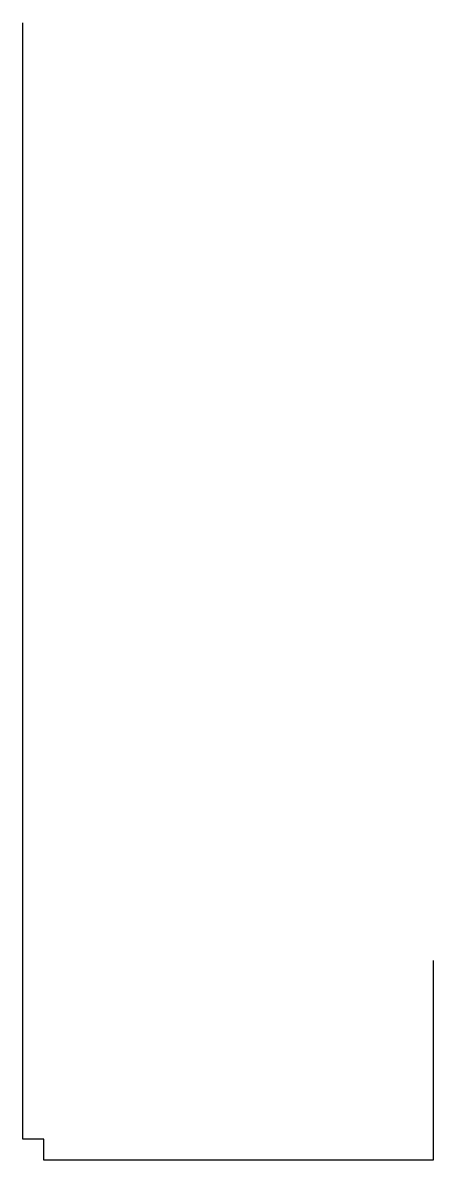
# Model space of a CAD drawing. Extents: x 201 to 322, y -170 to 166.
import ezdxf

# ---------------------------------------------------------------- set-up
doc = ezdxf.new("R2010")
doc.units = 0
doc.layers.add('MyLines', color=7, linetype='Continuous')

msp = doc.modelspace()

# ---------------------------------------------------------------- linework, layer by layer
at = {"layer": 'MyLines'}
for p, q in [((201.04, -163.3), (201.04, 166.4)), ((322.33, -110.53), (322.33, -169.5)), ((207.24, -163.3), (201.04, -163.3)), ((207.24, -169.5), (207.24, -163.3)), ((322.33, -169.5), (207.24, -169.5))]:
    msp.add_line(p, q, dxfattribs=at)

doc.saveas('drawing.dxf')
